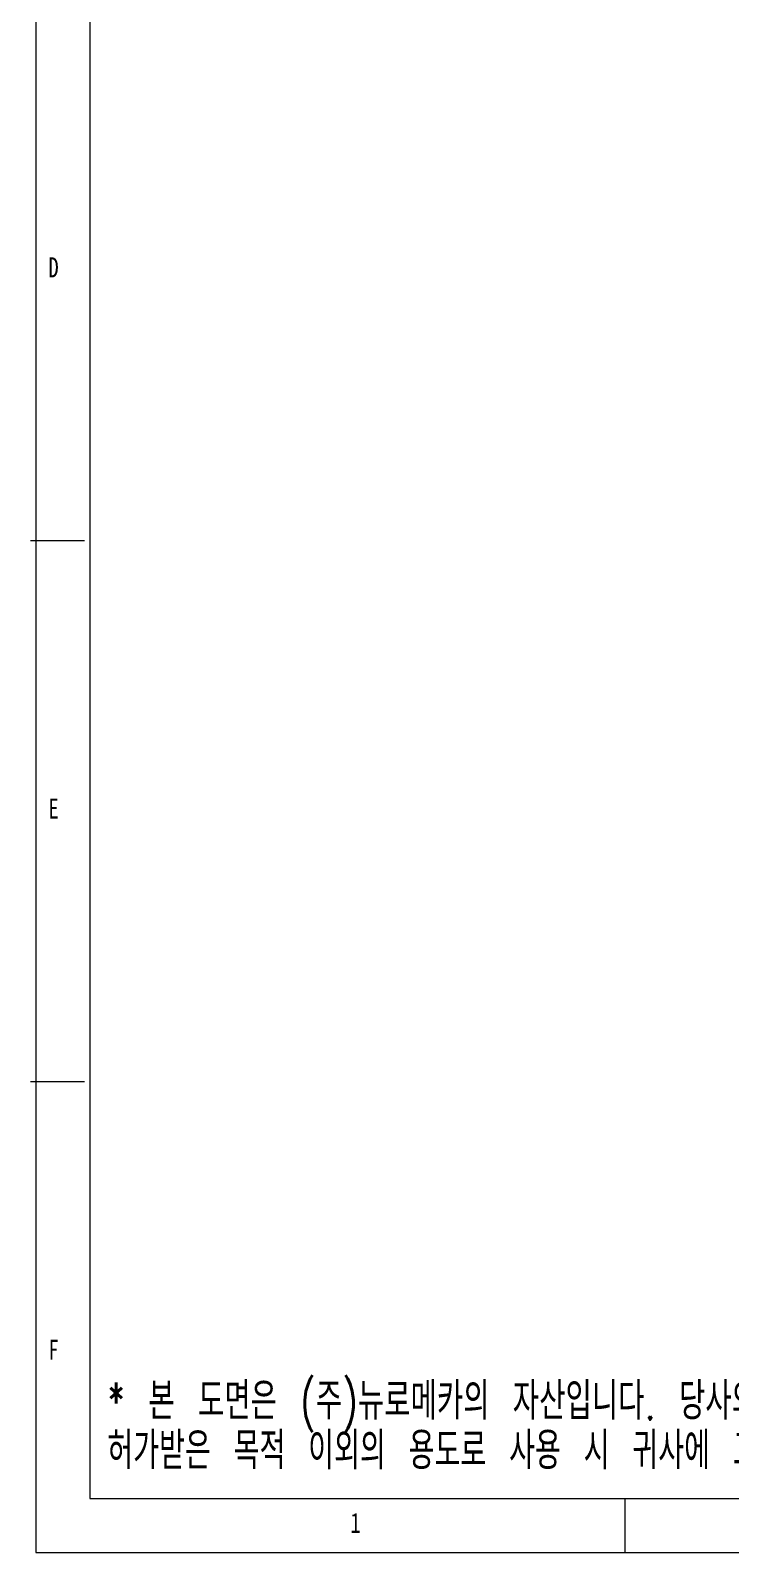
# Model space of a CAD drawing. Header units: millimetres. Extents: x 5 to 416, y 2 to 292.
# Drawn here: x 5 to 69.7, y 5 to 145.6 of the extents above; entities that cross this region are included whole.
import ezdxf

# ---------------------------------------------------------------- set-up
doc = ezdxf.new("R2010")
doc.units = ezdxf.units.MM
doc.styles.add('SLDTEXTSTYLE0', font='TXT', dxfattribs={"width": 0.75})
doc.styles.add('SLDTEXTSTYLE2', font='TXT', dxfattribs={"width": 0.7, "bigfont": 'bigfont'})
doc.styles.add('SLDTEXTSTYLE3', font='TXT', dxfattribs={"width": 0.6875, "bigfont": 'bigfont'})

msp = doc.modelspace()

# ---------------------------------------------------------------- linework, layer by layer
at = {"color": 7, "linetype": 'Continuous', "lineweight": 18}
for p, q in [((5.50564, 292), (5.50564, 5)), ((10.50564, 287), (10.50564, 10)), ((5, 98.5), (10, 98.5)), ((10, 48.5), (5, 48.5)), ((10.50564, 10), (309.30739, 10)), ((60, 5), (60, 10)), ((5.50564, 5), (228.30564, 5))]:
    msp.add_line(p, q, dxfattribs=at)

# ---------------------------------------------------------------- texts
at = {"color": 7, "linetype": 'Continuous', "lineweight": 0, "attachment_point": 1}
for s, insert, char_height, style in [('D', (6.66667, 124.66802), 1.85208, 'SLDTEXTSTYLE0'), ('E', (6.66667, 74.66802), 1.85208, 'SLDTEXTSTYLE0'), ('F', (6.66667, 24.66802), 1.85208, 'SLDTEXTSTYLE0'), ('* 본 도면은 (주)뉴로메카의 자산입니다. 당사의 허가없이 복사, 배포를 금하며,', (12.10683, 20.72448), 3.4395833, 'SLDTEXTSTYLE2'), ('허가받은 목적 이외의 용도로 사용 시 귀사에 그에 대한 책임이 있습니다.', (12.10683, 16.13837), 3.4395833, 'SLDTEXTSTYLE3'), ('1', (34.58333, 8.66802), 1.85208, 'SLDTEXTSTYLE0')]:
    msp.add_mtext(s, dxfattribs=dict(at, insert=insert, char_height=char_height, style=style))

doc.saveas('drawing.dxf')
